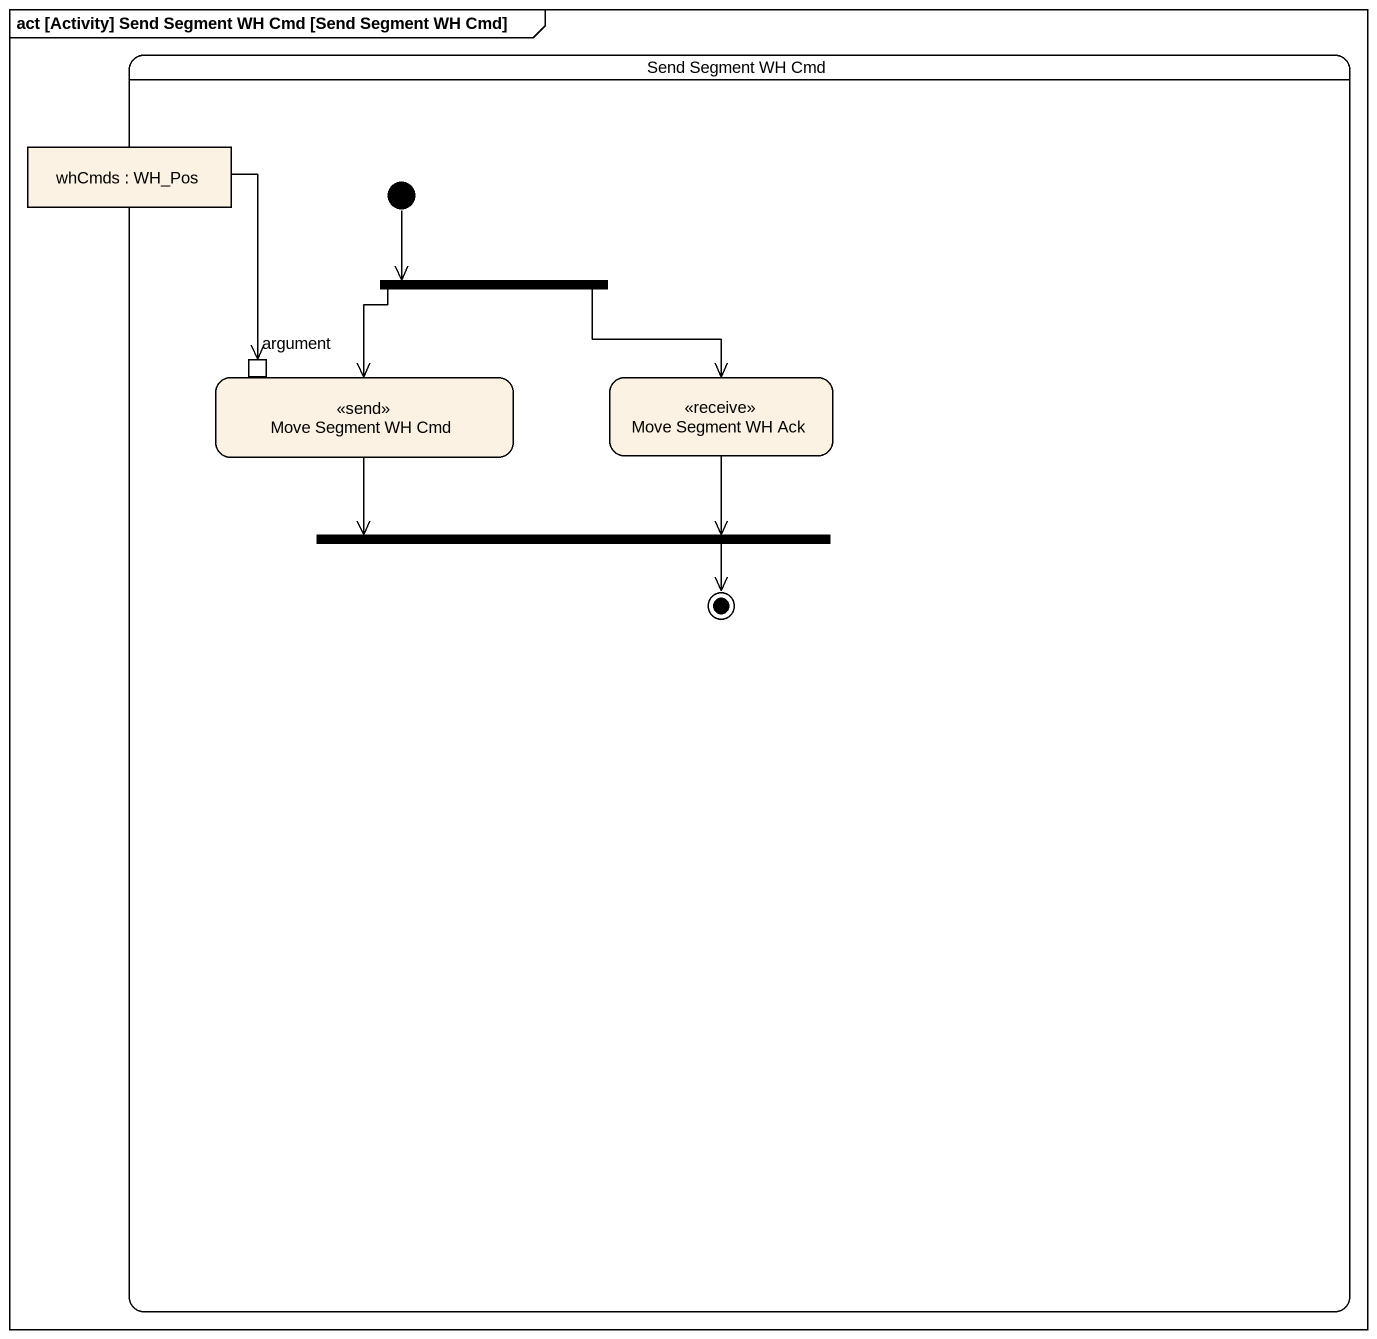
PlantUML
@startuml
mainframe act [Activity] Send Segment WH Cmd [Send Segment WH Cmd]
hide empty description
state "Send Segment WH Cmd" as Send_Segment_WH_Cmd {
  state "whCmds : WH_Pos" as whCmds <<object>>
  state fork1 <<fork>>
  state "Move Segment WH Cmd" as Move_Segment_WH_Cmd <<send>> {
    state argument <<inputPin>>
  }
  state "Move Segment WH Ack" as Move_Segment_WH_Ack <<receive>>
  state fork2 <<join>>
  [*] --> fork1
  fork2 -right-> [*]
}
whCmds --> argument
fork1 --> Move_Segment_WH_Cmd
fork1 -right-> Move_Segment_WH_Ack
Move_Segment_WH_Cmd -right-> fork2
Move_Segment_WH_Ack --> fork2
@enduml
